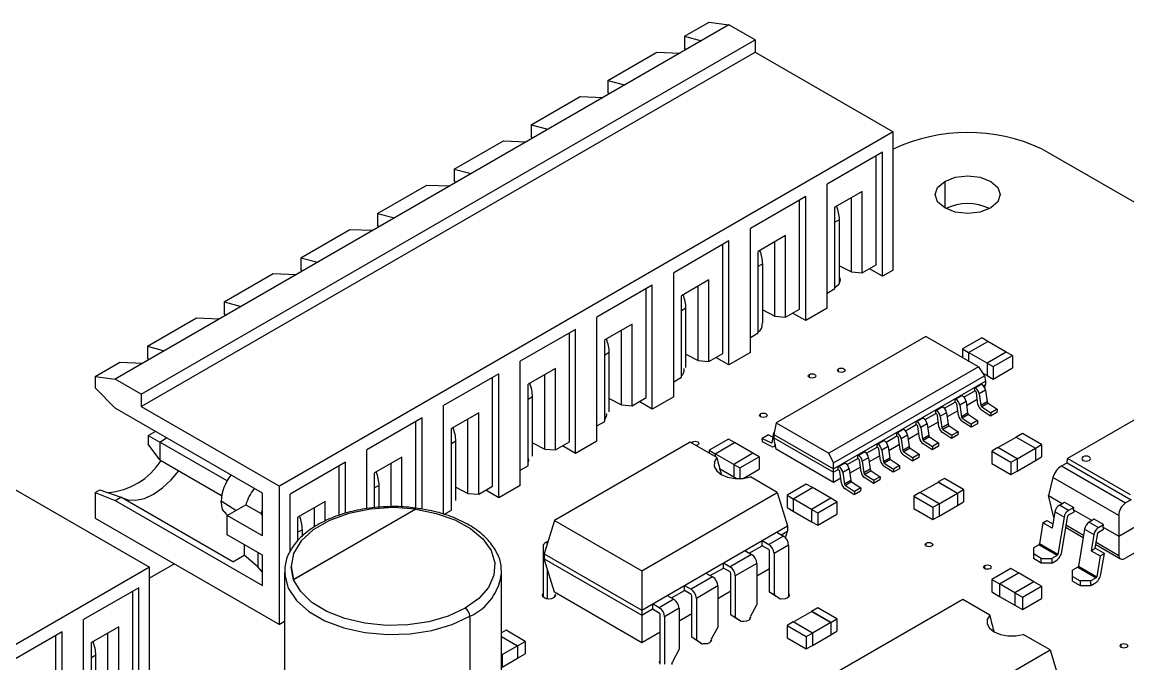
# Model space of a CAD drawing. Header units: millimetres. Extents: x -120 to 67, y -49 to 66.
# Drawn here: x -80.7 to -29.7, y 36.1 to 65.7 of the extents above; entities that cross this region are included whole.
import ezdxf

# ---------------------------------------------------------------- set-up
doc = ezdxf.new("R2010")
doc.units = ezdxf.units.MM

msp = doc.modelspace()

# ---------------------------------------------------------------- linework, layer by layer
at = {"color": 7, "linetype": 'Continuous', "lineweight": 25}
for p, q in [((-48.111, 65.537), (-76.395, 49.209)), ((-50.162, 65.006), (-49.03, 65.66)), ((-49.03, 65.66), (-48.111, 65.537)), ((-46.909, 64.843), (-48.111, 65.537)), ((-75.193, 48.515), (-46.909, 64.843)), ((-50.162, 65.006), (-49.384, 64.802)), ((-50.162, 65.006), (-50.162, 64.476)), ((-46.909, 64.843), (-46.909, 64.272)), ((-75.193, 47.943), (-46.909, 64.272)), ((-53.697, 62.965), (-51.434, 64.272)), ((-51.434, 64.272), (-50.374, 64.231)), ((-50.097, 64.391), (-50.162, 64.476)), ((-46.909, 64.272), (-40.545, 60.598)), ((-53.697, 62.965), (-53.697, 62.435)), ((-53.697, 62.965), (-52.919, 62.761)), ((-57.233, 60.924), (-54.97, 62.231)), ((-54.97, 62.231), (-53.909, 62.19)), ((-53.632, 62.35), (-53.697, 62.435)), ((-57.233, 60.924), (-57.233, 60.394)), ((-57.233, 60.924), (-56.455, 60.72)), ((-40.545, 60.598), (-68.829, 44.27)), ((-60.768, 58.883), (-58.506, 60.19)), ((-58.506, 60.19), (-57.445, 60.149)), ((-57.168, 60.309), (-57.233, 60.394)), ((-40.545, 54.229), (-40.545, 60.598)), ((-41.04, 59.659), (-43.586, 58.189)), ((-41.04, 53.943), (-41.04, 59.659)), ((-33.382, 59.637), (-33.705, 59.817)), ((-3.277, 42.258), (-33.382, 59.637)), ((-41.323, 54.474), (-41.323, 59.496)), ((-60.768, 58.883), (-60.768, 58.353)), ((-60.768, 58.883), (-59.99, 58.679)), ((-64.304, 56.842), (-62.041, 58.149)), ((-62.041, 58.149), (-60.98, 58.108)), ((-60.704, 58.268), (-60.768, 58.353)), ((-43.586, 52.473), (-43.586, 58.189)), ((-38.169, 58.319), (-38.169, 57.094)), ((-44.576, 57.618), (-47.121, 56.148)), ((-44.576, 51.902), (-44.576, 57.618)), ((-41.966, 57.858), (-43.225, 57.132)), ((-41.966, 54.102), (-41.966, 57.858)), ((-44.858, 52.433), (-44.858, 57.454)), ((-43.225, 53.376), (-43.225, 57.132)), ((-43.133, 57.127), (-43.133, 57.185)), ((-42.461, 54.143), (-42.461, 57.573)), ((-64.304, 56.842), (-64.304, 56.312)), ((-64.304, 56.842), (-63.526, 56.638)), ((-67.839, 54.801), (-65.577, 56.108)), ((-65.577, 56.108), (-64.516, 56.067)), ((-64.239, 56.227), (-64.304, 56.312)), ((-47.121, 50.432), (-47.121, 56.148)), ((-43.02, 56.552), (-43.225, 56.433)), ((-43.02, 53.616), (-43.02, 56.552)), ((-48.111, 55.577), (-50.657, 54.107)), ((-48.111, 49.861), (-48.111, 55.577)), ((-45.502, 55.817), (-46.761, 55.091)), ((-45.502, 52.061), (-45.502, 55.817)), ((-48.394, 50.392), (-48.394, 55.413)), ((-46.761, 51.335), (-46.761, 55.091)), ((-46.669, 55.086), (-46.669, 55.144)), ((-45.997, 52.102), (-45.997, 55.532)), ((-67.839, 54.801), (-67.062, 54.597)), ((-67.839, 54.801), (-67.839, 54.271)), ((-71.375, 52.76), (-69.112, 54.067)), ((-69.112, 54.067), (-68.051, 54.026)), ((-67.775, 54.186), (-67.839, 54.271)), ((-50.657, 48.391), (-50.657, 54.107)), ((-46.555, 54.511), (-46.761, 54.392)), ((-46.555, 51.779), (-46.555, 54.511)), ((-43.02, 54.432), (-42.461, 54.143)), ((-42.461, 54.143), (-41.966, 54.102)), ((-41.966, 54.102), (-41.323, 54.474)), ((-41.04, 53.943), (-41.641, 54.29)), ((-40.545, 54.229), (-41.04, 53.943)), ((-51.647, 53.536), (-54.192, 52.066)), ((-51.647, 47.82), (-51.647, 53.536)), ((-49.037, 53.776), (-50.296, 53.05)), ((-49.037, 50.02), (-49.037, 53.776)), ((-51.929, 48.351), (-51.929, 53.372)), ((-50.296, 49.294), (-50.296, 53.05)), ((-50.204, 53.045), (-50.204, 53.103)), ((-49.532, 50.061), (-49.532, 53.491)), ((-43.586, 53.167), (-43.225, 53.376)), ((-71.375, 52.76), (-70.597, 52.556)), ((-71.375, 52.76), (-71.375, 52.23)), ((-74.91, 50.719), (-72.648, 52.026)), ((-72.648, 52.026), (-71.587, 51.985)), ((-71.31, 52.145), (-71.375, 52.23)), ((-54.192, 46.35), (-54.192, 52.066)), ((-50.091, 52.47), (-50.296, 52.351)), ((-50.091, 49.738), (-50.091, 52.47)), ((-46.555, 52.391), (-45.997, 52.102)), ((-45.997, 52.102), (-45.502, 52.061)), ((-45.502, 52.061), (-44.858, 52.433)), ((-44.576, 51.902), (-45.177, 52.249)), ((-43.586, 52.473), (-44.576, 51.902)), ((-55.182, 51.495), (-57.728, 50.025)), ((-55.182, 45.779), (-55.182, 51.495)), ((-52.573, 51.735), (-53.832, 51.009)), ((-52.573, 47.979), (-52.573, 51.735)), ((-55.465, 46.31), (-55.465, 51.331)), ((-53.832, 47.253), (-53.832, 51.009)), ((-53.74, 51.004), (-53.74, 51.062)), ((-53.068, 48.02), (-53.068, 51.45)), ((-47.121, 51.126), (-46.761, 51.335)), ((-39.043, 51.17), (-45.93, 47.194)), ((-36.616, 49.769), (-39.043, 51.17)), ((-36.465, 51.106), (-37.349, 50.596)), ((-36.182, 50.943), (-36.465, 51.106)), ((-74.91, 50.719), (-74.133, 50.515)), ((-74.91, 50.719), (-74.91, 50.189)), ((-37.349, 50.596), (-37.066, 50.433)), ((-37.349, 50.596), (-37.349, 50.191)), ((-37.066, 50.433), (-36.182, 50.943)), ((-37.065, 50.432), (-36.183, 50.942)), ((-35.334, 50.453), (-36.218, 49.943)), ((-35.335, 50.452), (-36.183, 50.942)), ((-36.182, 50.943), (-36.182, 50.941)), ((-35.051, 50.29), (-35.334, 50.453)), ((-77.315, 49.331), (-76.183, 49.984)), ((-76.183, 49.984), (-75.123, 49.944)), ((-74.846, 50.104), (-74.91, 50.189)), ((-57.728, 44.309), (-57.728, 50.025)), ((-53.627, 50.429), (-53.832, 50.31)), ((-53.627, 47.697), (-53.627, 50.429)), ((-50.091, 50.35), (-49.532, 50.061)), ((-49.532, 50.061), (-49.037, 50.02)), ((-49.037, 50.02), (-48.394, 50.392)), ((-48.111, 49.861), (-48.712, 50.208)), ((-47.121, 50.432), (-48.111, 49.861)), ((-37.066, 50.433), (-37.066, 50.028)), ((-36.218, 49.943), (-37.065, 50.432)), ((-37.065, 50.432), (-37.065, 50.028)), ((-36.218, 49.943), (-35.935, 49.779)), ((-36.218, 49.943), (-36.218, 49.371)), ((-35.935, 49.779), (-35.051, 50.29)), ((-35.051, 50.29), (-35.051, 49.718)), ((-58.718, 49.454), (-61.263, 47.984)), ((-58.718, 43.738), (-58.718, 49.454)), ((-56.108, 49.694), (-57.367, 48.968)), ((-56.108, 45.938), (-56.108, 49.694)), ((-36.616, 49.769), (-43.503, 45.793)), ((-43.059, 49.54), (-43.059, 49.683)), ((-36.616, 49.769), (-36.339, 49.357)), ((-36.432, 49.496), (-36.218, 49.372)), ((-35.935, 49.779), (-35.935, 49.208)), ((-35.935, 49.208), (-35.051, 49.718)), ((-77.315, 49.331), (-77.315, 48.801)), ((-77.315, 49.331), (-76.395, 49.209)), ((-75.193, 48.515), (-76.395, 49.209)), ((-59.001, 44.269), (-59.001, 49.29)), ((-57.367, 45.212), (-57.367, 48.968)), ((-57.275, 48.963), (-57.275, 49.021)), ((-56.603, 45.979), (-56.603, 49.409)), ((-50.657, 49.085), (-50.296, 49.294)), ((-44.406, 49.281), (-44.406, 49.424)), ((-43.286, 45.347), (-36.339, 49.357)), ((-43.286, 45.067), (-36.286, 49.108)), ((-36.465, 48.967), (-36.755, 48.8)), ((-36.498, 48.986), (-36.465, 48.967)), ((-36.383, 48.897), (-36.286, 48.953)), ((-36.339, 49.357), (-36.286, 49.108)), ((-36.319, 48.796), (-36.286, 48.953)), ((-36.286, 49.108), (-36.286, 48.953)), ((-36.218, 49.371), (-35.935, 49.208)), ((-76.395, 47.862), (-77.315, 48.801)), ((-75.193, 48.515), (-75.193, 47.943)), ((-37.363, 48.449), (-37.653, 48.281)), ((-37.396, 48.468), (-37.363, 48.449)), ((-37.281, 48.379), (-36.788, 48.663)), ((-36.788, 48.819), (-36.755, 48.8)), ((-36.788, 48.663), (-36.788, 48.819)), ((-36.755, 48.645), (-36.788, 48.663)), ((-36.636, 48.041), (-36.711, 48.576)), ((-36.289, 48.694), (-36.578, 48.527)), ((-36.578, 48.527), (-36.503, 47.991)), ((-36.289, 48.694), (-36.213, 48.159)), ((-75.193, 47.943), (-68.829, 44.27)), ((-61.263, 42.975), (-61.263, 47.984)), ((-57.162, 48.388), (-57.367, 48.269)), ((-57.162, 45.656), (-57.162, 48.388)), ((-53.627, 48.309), (-53.068, 48.02)), ((-53.068, 48.02), (-52.573, 47.979)), ((-52.573, 47.979), (-51.929, 48.351)), ((-51.647, 47.82), (-52.248, 48.167)), ((-50.657, 48.391), (-51.647, 47.82)), ((-38.261, 47.93), (-38.551, 47.763)), ((-38.294, 47.949), (-38.261, 47.93)), ((-38.179, 47.86), (-37.686, 48.145)), ((-37.686, 48.3), (-37.653, 48.281)), ((-37.686, 48.145), (-37.686, 48.3)), ((-37.653, 48.126), (-37.686, 48.145)), ((-37.534, 47.522), (-37.609, 48.058)), ((-37.187, 48.176), (-37.476, 48.008)), ((-37.476, 48.008), (-37.401, 47.473)), ((-37.187, 48.176), (-37.111, 47.64)), ((-36.667, 48.264), (-37.159, 47.98)), ((-36.213, 48.159), (-36.503, 47.991)), ((-36.172, 48.092), (-36.462, 47.925)), ((-36.462, 47.925), (-36.045, 47.651)), ((-36.172, 48.092), (-35.755, 47.818)), ((-69.607, 43.943), (-76.395, 47.862)), ((-62.253, 47.413), (-64.799, 45.943)), ((-62.253, 43.207), (-62.253, 47.413)), ((-59.644, 47.653), (-60.903, 46.927)), ((-59.644, 43.897), (-59.644, 47.653)), ((-46.651, 47.467), (-46.651, 47.61)), ((-39.159, 47.412), (-39.449, 47.244)), ((-39.192, 47.431), (-39.159, 47.412)), ((-39.077, 47.342), (-38.584, 47.627)), ((-38.584, 47.782), (-38.551, 47.763)), ((-38.584, 47.627), (-38.584, 47.782)), ((-38.551, 47.608), (-38.584, 47.627)), ((-38.432, 47.004), (-38.507, 47.539)), ((-38.085, 47.657), (-38.374, 47.49)), ((-38.374, 47.49), (-38.299, 46.955)), ((-38.085, 47.657), (-38.009, 47.122)), ((-37.565, 47.746), (-38.057, 47.461)), ((-37.111, 47.64), (-37.401, 47.473)), ((-37.07, 47.574), (-37.36, 47.407)), ((-37.36, 47.407), (-36.943, 47.132)), ((-37.07, 47.574), (-36.653, 47.3)), ((-36.055, 47.501), (-36.472, 47.776)), ((-35.765, 47.669), (-36.055, 47.501)), ((-36.045, 47.651), (-36.055, 47.501)), ((-35.755, 47.818), (-36.045, 47.651)), ((-35.755, 47.818), (-35.765, 47.669)), ((-29.093, 47.509), (-32.506, 45.539)), ((-62.536, 43.255), (-62.536, 47.249)), ((-60.903, 43.171), (-60.903, 46.927)), ((-60.811, 46.922), (-60.811, 46.98)), ((-60.139, 43.938), (-60.139, 47.368)), ((-54.192, 47.044), (-53.832, 47.253)), ((-45.93, 47.194), (-46.044, 46.659)), ((-45.93, 47.194), (-43.503, 45.793)), ((-40.057, 46.893), (-40.347, 46.726)), ((-40.09, 46.912), (-40.057, 46.893)), ((-39.975, 46.823), (-39.482, 47.108)), ((-39.482, 47.263), (-39.449, 47.244)), ((-39.482, 47.108), (-39.482, 47.263)), ((-39.449, 47.089), (-39.482, 47.108)), ((-39.33, 46.486), (-39.405, 47.021)), ((-38.983, 47.139), (-39.272, 46.972)), ((-39.272, 46.972), (-39.197, 46.436)), ((-38.983, 47.139), (-38.907, 46.604)), ((-38.463, 47.227), (-38.955, 46.943)), ((-38.009, 47.122), (-38.299, 46.955)), ((-37.968, 47.056), (-38.258, 46.888)), ((-38.258, 46.888), (-37.841, 46.614)), ((-37.968, 47.056), (-37.551, 46.781)), ((-36.953, 46.983), (-37.37, 47.257)), ((-36.663, 47.15), (-36.953, 46.983)), ((-36.943, 47.132), (-36.953, 46.983)), ((-36.653, 47.3), (-36.943, 47.132)), ((-36.653, 47.3), (-36.663, 47.15)), ((-74.875, 46.612), (-74.553, 46.798)), ((-74.875, 46.612), (-74.875, 46.204)), ((-74.875, 46.612), (-74.345, 46.306)), ((-74.345, 46.306), (-74.023, 46.492)), ((-48.139, 46.44), (-49.023, 45.93)), ((-47.857, 46.277), (-48.139, 46.44)), ((-46.284, 46.638), (-46.574, 46.471)), ((-46.565, 46.311), (-46.574, 46.471)), ((-46.574, 46.471), (-46.157, 46.264)), ((-46.284, 46.638), (-46.074, 46.534)), ((-46.116, 46.283), (-46.041, 46.731)), ((-46.044, 46.659), (-43.286, 45.067)), ((-46.044, 46.659), (-46.044, 46.504)), ((-46.044, 46.504), (-43.286, 44.912)), ((-45.93, 45.969), (-46.044, 46.504)), ((-40.955, 46.375), (-41.245, 46.208)), ((-40.988, 46.394), (-40.955, 46.375)), ((-40.873, 46.305), (-40.38, 46.59)), ((-40.38, 46.745), (-40.347, 46.726)), ((-40.38, 46.59), (-40.38, 46.745)), ((-40.347, 46.571), (-40.38, 46.59)), ((-40.228, 45.967), (-40.303, 46.503)), ((-39.881, 46.621), (-40.171, 46.453)), ((-40.171, 46.453), (-40.095, 45.918)), ((-39.881, 46.621), (-39.805, 46.085)), ((-39.361, 46.709), (-39.853, 46.425)), ((-38.907, 46.604), (-39.197, 46.436)), ((-38.866, 46.537), (-39.156, 46.37)), ((-38.866, 46.537), (-38.449, 46.263)), ((-37.851, 46.464), (-38.268, 46.739)), ((-37.561, 46.632), (-37.851, 46.464)), ((-37.841, 46.614), (-37.851, 46.464)), ((-37.551, 46.781), (-37.841, 46.614)), ((-37.551, 46.781), (-37.561, 46.632)), ((-35.718, 46.046), (-34.87, 46.535)), ((-34.588, 46.699), (-34.871, 46.536)), ((-34.871, 46.536), (-34.871, 46.535)), ((-34.871, 46.536), (-33.987, 46.026)), ((-34.87, 46.535), (-33.987, 46.026)), ((-33.704, 46.189), (-34.588, 46.699)), ((-74.345, 45.489), (-74.875, 46.204)), ((-74.345, 46.306), (-74.345, 45.489)), ((-71.239, 44.513), (-74.345, 46.306)), ((-64.799, 43.238), (-64.799, 45.943)), ((-60.698, 46.347), (-60.903, 46.228)), ((-60.698, 43.615), (-60.698, 46.347)), ((-57.162, 46.268), (-56.603, 45.979)), ((-56.603, 45.979), (-56.108, 45.938)), ((-49.904, 46.3), (-56.151, 42.693)), ((-56.108, 45.938), (-55.465, 46.31)), ((-55.182, 45.779), (-55.783, 46.126)), ((-54.192, 46.35), (-55.182, 45.779)), ((-48.665, 45.585), (-49.904, 46.3)), ((-49.794, 46.236), (-49.794, 46.314)), ((-49.023, 45.93), (-48.74, 45.767)), ((-49.023, 45.93), (-49.023, 45.791)), ((-48.74, 45.767), (-47.857, 46.277)), ((-48.74, 45.766), (-47.857, 46.276)), ((-47.857, 46.277), (-47.857, 46.275)), ((-47.009, 45.786), (-47.857, 46.276)), ((-46.147, 46.104), (-46.565, 46.311)), ((-46.115, 46.288), (-46.157, 46.264)), ((-46.033, 46.098), (-45.966, 46.137)), ((-45.98, 46.203), (-45.984, 46.179)), ((-45.976, 46.184), (-45.984, 46.179)), ((-43.286, 44.443), (-45.93, 45.969)), ((-41.886, 45.875), (-41.853, 45.857)), ((-41.771, 45.786), (-41.278, 46.071)), ((-41.278, 46.227), (-41.245, 46.208)), ((-41.278, 46.071), (-41.278, 46.227)), ((-41.245, 46.052), (-41.278, 46.071)), ((-41.126, 45.449), (-41.201, 45.984)), ((-40.779, 46.102), (-41.069, 45.935)), ((-41.069, 45.935), (-40.993, 45.399)), ((-40.779, 46.102), (-40.703, 45.567)), ((-40.259, 46.19), (-40.751, 45.906)), ((-39.805, 46.085), (-40.095, 45.918)), ((-39.764, 46.019), (-40.054, 45.851)), ((-39.764, 46.019), (-39.347, 45.744)), ((-38.749, 45.946), (-39.166, 46.221)), ((-39.156, 46.37), (-38.739, 46.095)), ((-38.459, 46.113), (-38.749, 45.946)), ((-38.739, 46.095), (-38.749, 45.946)), ((-38.449, 46.263), (-38.739, 46.095)), ((-38.449, 46.263), (-38.459, 46.113)), ((-35.719, 46.046), (-36.002, 45.883)), ((-36.002, 45.883), (-35.118, 45.373)), ((-36.002, 45.883), (-36.002, 45.312)), ((-34.835, 45.536), (-35.719, 46.046)), ((-34.835, 45.536), (-33.987, 46.026)), ((-33.987, 46.026), (-33.704, 46.189)), ((-33.987, 46.026), (-33.987, 45.455)), ((-33.987, 46.026), (-33.987, 45.454)), ((-33.704, 46.189), (-33.704, 45.618)), ((-74.345, 45.489), (-71.491, 43.842)), ((-65.789, 45.372), (-68.334, 43.902)), ((-65.789, 43.019), (-65.789, 45.372)), ((-63.18, 45.612), (-64.438, 44.886)), ((-63.18, 43.305), (-63.18, 45.612)), ((-48.74, 45.767), (-48.74, 45.628)), ((-48.74, 45.766), (-48.74, 45.628)), ((-47.892, 45.277), (-48.74, 45.766)), ((-47.008, 45.787), (-47.892, 45.277)), ((-47.609, 45.114), (-46.725, 45.624)), ((-46.725, 45.624), (-47.008, 45.787)), ((-46.725, 45.624), (-46.725, 45.052)), ((-43.286, 45.347), (-43.503, 45.793)), ((-42.784, 45.357), (-42.751, 45.338)), ((-42.669, 45.268), (-42.176, 45.553)), ((-42.176, 45.708), (-42.143, 45.689)), ((-42.176, 45.553), (-42.176, 45.708)), ((-42.143, 45.534), (-42.176, 45.553)), ((-41.853, 45.857), (-42.143, 45.689)), ((-42.024, 44.93), (-42.099, 45.466)), ((-41.677, 45.584), (-41.967, 45.416)), ((-41.967, 45.416), (-41.891, 44.881)), ((-41.677, 45.584), (-41.602, 45.048)), ((-41.157, 45.672), (-41.649, 45.388)), ((-40.703, 45.567), (-40.993, 45.399)), ((-40.662, 45.5), (-40.952, 45.333)), ((-40.662, 45.5), (-40.245, 45.226)), ((-39.647, 45.428), (-40.064, 45.702)), ((-40.054, 45.851), (-39.637, 45.577)), ((-39.357, 45.595), (-39.647, 45.428)), ((-39.637, 45.577), (-39.647, 45.428)), ((-39.347, 45.744), (-39.637, 45.577)), ((-39.347, 45.744), (-39.357, 45.595)), ((-35.118, 45.373), (-34.835, 45.536)), ((-35.118, 45.373), (-35.118, 44.801)), ((-34.835, 45.536), (-34.835, 44.965)), ((-34.835, 44.965), (-33.987, 45.455)), ((-33.987, 45.454), (-33.704, 45.618)), ((-33.987, 45.455), (-33.987, 45.454)), ((-32.531, 45.349), (-32.506, 45.539)), ((-29.605, 43.865), (-32.506, 45.539)), ((-66.072, 42.92), (-66.072, 45.208)), ((-64.438, 43.272), (-64.438, 44.886)), ((-64.346, 44.881), (-64.346, 44.939)), ((-63.675, 43.32), (-63.675, 45.326)), ((-57.728, 45.003), (-57.367, 45.212)), ((-48.54, 45.08), (-47.892, 44.706)), ((-47.892, 45.277), (-47.892, 44.705)), ((-47.892, 45.277), (-47.609, 45.114)), ((-47.609, 45.114), (-47.609, 44.617)), ((-47.463, 44.626), (-46.725, 45.052)), ((-43.286, 44.443), (-43.286, 45.347)), ((-43.286, 44.912), (-43.074, 45.035)), ((-43.074, 45.19), (-43.041, 45.171)), ((-43.074, 45.035), (-43.074, 45.19)), ((-43.041, 45.016), (-43.074, 45.035)), ((-42.751, 45.338), (-43.041, 45.171)), ((-42.922, 44.412), (-42.997, 44.947)), ((-42.575, 45.065), (-42.865, 44.898)), ((-42.865, 44.898), (-42.789, 44.362)), ((-42.575, 45.065), (-42.5, 44.53)), ((-42.055, 45.153), (-42.547, 44.869)), ((-41.602, 45.048), (-41.891, 44.881)), ((-41.561, 44.982), (-41.85, 44.815)), ((-41.561, 44.982), (-41.143, 44.707)), ((-40.545, 44.909), (-40.962, 45.184)), ((-40.952, 45.333), (-40.535, 45.059)), ((-40.255, 45.077), (-40.545, 44.909)), ((-40.535, 45.059), (-40.545, 44.909)), ((-40.245, 45.226), (-40.535, 45.059)), ((-40.245, 45.226), (-40.255, 45.077)), ((-36.002, 45.312), (-35.118, 44.801)), ((-35.118, 44.801), (-34.835, 44.965)), ((-32.787, 45.202), (-32.531, 45.349)), ((-32.787, 45.202), (-29.836, 43.498)), ((-32.531, 45.349), (-29.58, 43.646)), ((-47.892, 44.705), (-47.741, 44.618)), ((-45.884, 43.979), (-47.122, 44.694)), ((-44.547, 44.367), (-45.431, 43.856)), ((-44.264, 44.203), (-44.547, 44.367)), ((-42.953, 44.635), (-43.286, 44.443)), ((-42.5, 44.53), (-42.789, 44.362)), ((-42.459, 44.464), (-42.748, 44.296)), ((-42.459, 44.464), (-42.041, 44.189)), ((-41.443, 44.391), (-41.86, 44.665)), ((-41.85, 44.815), (-41.433, 44.54)), ((-41.153, 44.558), (-41.443, 44.391)), ((-41.433, 44.54), (-41.443, 44.391)), ((-41.143, 44.707), (-41.433, 44.54)), ((-41.143, 44.707), (-41.153, 44.558)), ((-39.31, 43.972), (-38.462, 44.461)), ((-38.18, 44.626), (-38.463, 44.463)), ((-38.463, 44.463), (-38.463, 44.461)), ((-38.463, 44.463), (-37.579, 43.952)), ((-38.462, 44.461), (-37.579, 43.952)), ((-37.296, 44.116), (-38.18, 44.626)), ((-33.179, 44.673), (-33.382, 43.84)), ((-30.143, 42.92), (-33.179, 44.673)), ((-30.143, 41.971), (-25.547, 44.624)), ((-81.175, 44.204), (-74.811, 40.53)), ((-77.315, 43.983), (-77.106, 44.104)), ((-77.315, 43.983), (-77.315, 42.799)), ((-77.315, 43.983), (-76.395, 43.616)), ((-77.106, 44.104), (-76.128, 43.77)), ((-69.607, 41.983), (-69.607, 43.943)), ((-68.829, 37.901), (-68.829, 44.27)), ((-68.334, 41.262), (-68.334, 43.902)), ((-64.233, 44.305), (-64.438, 44.187)), ((-64.233, 43.289), (-64.233, 44.305)), ((-60.698, 44.227), (-60.139, 43.938)), ((-60.139, 43.938), (-59.644, 43.897)), ((-59.644, 43.897), (-59.001, 44.269)), ((-58.718, 43.738), (-59.319, 44.085)), ((-57.728, 44.309), (-58.718, 43.738)), ((-52.131, 40.372), (-45.884, 43.979)), ((-45.884, 43.979), (-45.413, 42.44)), ((-45.431, 43.856), (-45.431, 43.285)), ((-45.431, 43.856), (-45.148, 43.693)), ((-45.148, 43.693), (-44.264, 44.203)), ((-45.148, 43.693), (-44.265, 44.202)), ((-43.417, 43.713), (-44.265, 44.202)), ((-44.264, 44.203), (-44.264, 44.202)), ((-42.341, 43.872), (-42.758, 44.147)), ((-42.748, 44.296), (-42.331, 44.022)), ((-42.051, 44.04), (-42.341, 43.872)), ((-42.331, 44.022), (-42.341, 43.872)), ((-42.041, 44.189), (-42.331, 44.022)), ((-42.041, 44.189), (-42.051, 44.04)), ((-39.311, 43.973), (-39.594, 43.809)), ((-38.427, 43.462), (-39.311, 43.973)), ((-38.427, 43.462), (-37.579, 43.952)), ((-37.579, 43.952), (-37.296, 44.116)), ((-37.579, 43.952), (-37.579, 43.381)), ((-37.579, 43.952), (-37.579, 43.381)), ((-37.296, 44.116), (-37.296, 43.544)), ((-33.382, 43.84), (-32.753, 43.477)), ((-33.136, 42.83), (-33.382, 43.84)), ((-76.395, 43.616), (-76.128, 43.77)), ((-76.395, 43.616), (-69.607, 39.697)), ((-70.966, 40.79), (-76.128, 43.77)), ((-70.832, 43.154), (-71.516, 43.575)), ((-71.233, 42.922), (-70.376, 43.417)), ((-70.376, 43.417), (-69.669, 43.009)), ((-66.715, 43.571), (-67.974, 42.845)), ((-66.715, 42.667), (-66.715, 43.571)), ((-44.3, 43.203), (-45.148, 43.693)), ((-45.148, 43.693), (-45.148, 43.122)), ((-45.148, 43.693), (-45.148, 43.121)), ((-43.416, 43.713), (-44.3, 43.203)), ((-44.017, 43.04), (-43.133, 43.55)), ((-43.133, 43.55), (-43.416, 43.713)), ((-43.133, 43.55), (-43.133, 42.979)), ((-39.594, 43.809), (-39.594, 43.238)), ((-39.594, 43.809), (-38.71, 43.299)), ((-38.71, 43.299), (-38.427, 43.462)), ((-38.427, 43.462), (-38.427, 42.891)), ((-38.427, 42.892), (-37.579, 43.381)), ((-37.579, 43.381), (-37.296, 43.544)), ((-37.579, 43.381), (-37.579, 43.381)), ((-32.885, 43.4), (-32.648, 43.537)), ((-32.461, 43.155), (-32.885, 43.4)), ((-32.648, 43.537), (-32.224, 43.293)), ((-29.58, 43.646), (-29.836, 43.498)), ((-71.252, 42.966), (-71.207, 42.938)), ((-71.233, 42.024), (-71.233, 42.922)), ((-69.607, 41.983), (-71.233, 42.922)), ((-69.607, 42.891), (-69.669, 43.009)), ((-62.543, 43.213), (-68.172, 39.963)), ((-62.543, 43.205), (-68.172, 39.955)), ((-67.974, 41.776), (-67.974, 42.845)), ((-67.882, 42.84), (-67.882, 42.898)), ((-67.21, 42.399), (-67.21, 43.285)), ((-62.543, 43.205), (-62.543, 43.213)), ((-61.249, 42.971), (-60.903, 43.171)), ((-45.431, 43.285), (-45.148, 43.121)), ((-45.148, 43.122), (-44.3, 42.632)), ((-45.148, 43.121), (-45.148, 43.122)), ((-44.3, 43.203), (-44.3, 42.632)), ((-44.3, 43.203), (-44.017, 43.04)), ((-44.017, 43.04), (-44.017, 42.468)), ((-44.017, 42.468), (-43.133, 42.979)), ((-39.594, 43.238), (-38.71, 42.728)), ((-38.71, 43.299), (-38.71, 42.728)), ((-38.71, 42.728), (-38.427, 42.891)), ((-33.093, 43.087), (-33.219, 42.334)), ((-32.669, 42.842), (-33.093, 43.087)), ((-32.669, 42.842), (-32.958, 41.123)), ((-32.766, 41.253), (-32.489, 42.901)), ((-32.224, 43.293), (-32.461, 43.155)), ((-32.461, 42.943), (-32.224, 43.08)), ((-32.237, 43.179), (-32.224, 43.293)), ((-32.237, 43.179), (-31.381, 42.685)), ((-32.237, 43.179), (-32.224, 43.08)), ((-30.143, 42.92), (-30.143, 41.08)), ((-26.193, 43.058), (-29.836, 40.955)), ((-77.315, 42.799), (-68.829, 37.901)), ((-56.151, 42.693), (-56.621, 41.154)), ((-56.151, 42.693), (-52.131, 40.372)), ((-52.131, 38.562), (-45.413, 42.44)), ((-45.413, 42.44), (-45.413, 42.203)), ((-44.3, 42.632), (-44.017, 42.468)), ((-33.644, 42.579), (-33.806, 41.612)), ((-33.644, 42.579), (-33.456, 42.688)), ((-33.219, 42.334), (-33.644, 42.579)), ((-33.456, 42.688), (-33.186, 42.532)), ((-32.578, 42.369), (-31.786, 41.911)), ((-32.561, 42.475), (-31.768, 42.017)), ((-31.721, 42.295), (-32.01, 40.576)), ((-31.721, 42.295), (-31.297, 42.05)), ((-31.276, 42.746), (-31.514, 42.608)), ((-31.514, 42.608), (-31.089, 42.363)), ((-30.852, 42.501), (-31.276, 42.746)), ((-31.089, 42.363), (-30.852, 42.501)), ((-30.865, 42.387), (-30.852, 42.501)), ((-30.865, 42.387), (-30.143, 41.971)), ((-30.852, 42.288), (-30.865, 42.387)), ((-69.607, 41.085), (-71.233, 42.024)), ((-67.769, 42.264), (-67.974, 42.146)), ((-67.769, 41.957), (-67.769, 42.264)), ((-45.601, 41.972), (-46.273, 41.584)), ((-45.912, 42.152), (-45.601, 41.972)), ((-45.707, 42.033), (-45.413, 42.203)), ((-45.507, 41.896), (-45.413, 42.203)), ((-31.297, 42.05), (-31.423, 41.298)), ((-31.235, 41.406), (-31.117, 42.109)), ((-31.089, 42.151), (-30.852, 42.288)), ((-70.456, 41.575), (-70.456, 41.085)), ((-56.674, 41.482), (-56.674, 39.167)), ((-56.445, 41.729), (-56.604, 41.638)), ((-47.379, 41.305), (-47.068, 41.125)), ((-47.174, 41.186), (-46.584, 41.527)), ((-46.584, 41.527), (-46.584, 41.764)), ((-46.584, 41.764), (-46.273, 41.584)), ((-46.273, 41.348), (-46.584, 41.527)), ((-46.237, 39.39), (-46.237, 41.286)), ((-45.36, 41.556), (-46.032, 41.168)), ((-45.36, 41.556), (-45.36, 39.167)), ((-39.018, 41.505), (-39.018, 41.648)), ((-33.834, 41.571), (-34.075, 41.432)), ((-34.075, 41.432), (-34.075, 40.934)), ((-32.986, 41.081), (-33.834, 41.571)), ((-32.958, 41.123), (-33.806, 41.612)), ((-31.423, 41.298), (-31.235, 41.406)), ((-31.423, 41.298), (-30.999, 41.053)), ((-30.811, 41.161), (-31.235, 41.406)), ((-31.207, 41.577), (-30.072, 40.922)), ((-31.189, 41.683), (-30.143, 41.08)), ((-70.966, 40.79), (-70.456, 41.085)), ((-69.819, 40.554), (-70.456, 41.085)), ((-69.819, 41.207), (-69.819, 40.554)), ((-69.607, 39.697), (-69.607, 41.085)), ((-56.621, 41.154), (-52.131, 38.562)), ((-56.621, 41.154), (-56.621, 40.917)), ((-56.621, 40.917), (-52.131, 38.325)), ((-56.151, 39.378), (-56.621, 40.917)), ((-47.068, 41.125), (-48.058, 40.554)), ((-46.032, 41.168), (-46.032, 39.272)), ((-33.721, 40.942), (-34.075, 41.146)), ((-33.721, 40.729), (-34.075, 40.934)), ((-33.721, 40.942), (-33.226, 40.942)), ((-33.721, 40.729), (-33.721, 40.942)), ((-32.986, 41.081), (-33.226, 40.942)), ((-33.226, 40.942), (-33.226, 40.729)), ((-33.226, 40.729), (-33.043, 40.836)), ((-30.999, 41.053), (-31.162, 40.086)), ((-30.999, 41.053), (-30.811, 41.161)), ((-30.97, 40.216), (-30.811, 41.161)), ((-74.811, 40.53), (-88.954, 32.366)), ((-73.659, 40.689), (-74.811, 40.023)), ((-74.811, 35.467), (-74.811, 40.53)), ((-69.607, 40.309), (-69.819, 40.554)), ((-68.59, 40.314), (-68.59, 34.66)), ((-68.59, 40.314), (-68.585, 40.186)), ((-68.29, 40.568), (-68.29, 40.559)), ((-58.59, 40.314), (-58.592, 40.399)), ((-58.59, 34.66), (-58.59, 40.314)), ((-56.469, 39.074), (-56.469, 40.419)), ((-52.131, 40.372), (-52.131, 37.057)), ((-49.175, 40.268), (-48.864, 40.088)), ((-48.97, 40.15), (-48.369, 40.497)), ((-48.369, 40.497), (-48.369, 40.733)), ((-48.369, 40.733), (-48.058, 40.554)), ((-48.058, 40.317), (-48.369, 40.497)), ((-48.023, 38.346), (-48.023, 40.256)), ((-46.828, 40.709), (-47.818, 40.137)), ((-46.828, 40.709), (-46.828, 38.799)), ((-46.237, 40.459), (-46.828, 40.119)), ((-36.324, 40.468), (-36.324, 40.611)), ((-35.118, 40.478), (-36.002, 39.968)), ((-35.648, 39.764), (-34.764, 40.274)), ((-35.648, 39.764), (-34.765, 40.273)), ((-34.764, 40.274), (-35.118, 40.478)), ((-34.059, 39.865), (-34.765, 40.273)), ((-34.764, 40.274), (-34.764, 40.273)), ((-33.226, 40.729), (-33.721, 40.729)), ((-32.038, 40.534), (-32.279, 40.395)), ((-32.279, 39.897), (-32.279, 40.395)), ((-32.038, 40.534), (-31.19, 40.044)), ((-32.01, 40.576), (-31.162, 40.086)), ((-68.172, 39.963), (-68.172, 39.955)), ((-48.864, 40.088), (-49.854, 39.517)), ((-47.818, 40.137), (-47.818, 38.228)), ((-36.002, 39.968), (-35.648, 39.764)), ((-36.002, 39.968), (-36.002, 39.397)), ((-35.648, 39.764), (-35.648, 39.193)), ((-34.941, 39.356), (-35.648, 39.764)), ((-35.648, 39.764), (-35.648, 39.193)), ((-34.057, 39.866), (-34.941, 39.356)), ((-33.704, 39.662), (-34.057, 39.866)), ((-32.279, 40.109), (-31.925, 39.905)), ((-32.279, 39.897), (-31.925, 39.693)), ((-31.43, 39.905), (-31.925, 39.905)), ((-31.925, 39.905), (-31.925, 39.693)), ((-31.19, 40.044), (-31.43, 39.905)), ((-31.43, 39.693), (-31.43, 39.905)), ((-31.43, 39.693), (-31.247, 39.799)), ((-75.306, 39.591), (-77.852, 38.122)), ((-75.589, 35.06), (-75.589, 39.428)), ((-75.306, 35.224), (-75.306, 39.591)), ((-52.131, 37.057), (-56.151, 39.378)), ((-56.117, 39.261), (-56.137, 39.225)), ((-56.077, 39.335), (-56.093, 39.305)), ((-50.961, 39.237), (-50.65, 39.058)), ((-50.756, 39.119), (-50.165, 39.46)), ((-50.165, 39.46), (-50.165, 39.697)), ((-50.165, 39.697), (-49.854, 39.517)), ((-49.854, 39.28), (-50.165, 39.46)), ((-48.624, 39.672), (-49.614, 39.1)), ((-48.624, 39.672), (-48.624, 37.762)), ((-48.023, 39.429), (-48.624, 39.082)), ((-46.237, 39.39), (-46.032, 39.272)), ((-45.941, 39.182), (-46.237, 39.39)), ((-46.032, 39.272), (-45.736, 39.063)), ((-36.002, 39.397), (-35.648, 39.193)), ((-34.941, 39.356), (-34.941, 38.784)), ((-34.941, 39.356), (-34.588, 39.152)), ((-34.588, 39.152), (-33.704, 39.662)), ((-33.704, 39.662), (-33.704, 39.09)), ((-31.925, 39.693), (-31.43, 39.693)), ((-56.137, 39.167), (-56.137, 39.225)), ((-51.632, 38.849), (-51.632, 38.613)), ((-51.321, 38.67), (-51.632, 38.849)), ((-50.65, 39.058), (-51.321, 38.67)), ((-49.819, 37.309), (-49.819, 39.219)), ((-49.614, 39.1), (-49.614, 37.191)), ((-47.113, 38.269), (-46.828, 38.799)), ((-37.331, 39.042), (-43.579, 35.435)), ((-36.093, 38.327), (-37.331, 39.042)), ((-35.648, 39.193), (-34.941, 38.785)), ((-35.648, 39.193), (-35.648, 39.193)), ((-34.941, 38.784), (-34.588, 38.58)), ((-34.588, 39.152), (-34.588, 38.58)), ((-34.588, 38.58), (-33.704, 39.09)), ((-60.054, 38.273), (-60.054, 32.619)), ((-52.131, 38.325), (-51.632, 38.613)), ((-51.632, 38.613), (-51.321, 38.433)), ((-51.286, 36.063), (-51.286, 38.372)), ((-50.409, 38.641), (-51.081, 38.253)), ((-51.081, 38.253), (-51.081, 36.062)), ((-50.409, 38.641), (-50.409, 36.745)), ((-49.819, 38.392), (-50.409, 38.051)), ((-48.023, 38.346), (-47.818, 38.228)), ((-47.737, 38.145), (-48.023, 38.346)), ((-47.818, 38.228), (-47.532, 38.027)), ((-47.156, 38.188), (-47.137, 38.224)), ((-44.299, 38.499), (-45.147, 38.01)), ((-44.017, 38.664), (-44.3, 38.501)), ((-44.3, 38.501), (-44.3, 38.499)), ((-44.3, 38.501), (-43.416, 37.99)), ((-43.417, 37.99), (-44.299, 38.499)), ((-43.133, 38.154), (-44.017, 38.664)), ((-77.852, 33.754), (-77.852, 38.122)), ((-76.233, 37.791), (-77.491, 37.064)), ((-76.233, 34.689), (-76.233, 37.791)), ((-68.59, 38.039), (-68.829, 37.901)), ((-48.909, 37.232), (-48.624, 37.762)), ((-47.156, 38.188), (-47.156, 38.13)), ((-45.148, 38.011), (-45.431, 37.848)), ((-45.431, 37.848), (-44.547, 37.337)), ((-45.431, 37.848), (-45.431, 37.276)), ((-44.264, 37.501), (-45.148, 38.011)), ((-43.417, 37.99), (-44.264, 37.501)), ((-43.417, 37.99), (-43.417, 37.419)), ((-43.416, 37.99), (-43.133, 38.154)), ((-43.416, 37.99), (-43.416, 37.419)), ((-43.133, 38.154), (-43.133, 37.582)), ((-78.842, 37.55), (-81.388, 36.081)), ((-79.125, 33.019), (-79.125, 37.387)), ((-78.842, 33.183), (-78.842, 37.55)), ((-76.728, 34.403), (-76.728, 37.505)), ((-58.385, 37.627), (-58.59, 37.509)), ((-58.59, 37.337), (-57.855, 36.913)), ((-58.59, 37.336), (-57.856, 36.912)), ((-57.501, 37.117), (-58.385, 37.627)), ((-51.286, 37.545), (-52.131, 37.057)), ((-49.819, 37.309), (-49.614, 37.191)), ((-49.533, 37.108), (-49.819, 37.309)), ((-45.431, 37.276), (-44.547, 36.766)), ((-44.547, 37.337), (-44.264, 37.501)), ((-44.547, 37.337), (-44.547, 36.766)), ((-44.264, 37.501), (-44.264, 36.929)), ((-44.264, 36.93), (-43.417, 37.419)), ((-43.417, 37.419), (-43.416, 37.419)), ((-43.416, 37.419), (-43.133, 37.582)), ((-33.311, 36.721), (-34.55, 37.436)), ((-77.491, 33.962), (-77.491, 37.064)), ((-77.399, 37.06), (-77.399, 37.117)), ((-58.562, 36.505), (-57.856, 36.912)), ((-57.856, 36.912), (-57.856, 36.342)), ((-57.855, 36.913), (-57.501, 37.117)), ((-57.855, 36.913), (-57.855, 36.341)), ((-57.501, 37.117), (-57.501, 36.545)), ((-50.705, 36.195), (-50.409, 36.745)), ((-49.614, 37.191), (-49.328, 36.99)), ((-48.953, 37.151), (-48.933, 37.187)), ((-48.953, 37.151), (-48.953, 37.093)), ((-44.547, 36.766), (-44.264, 36.929)), ((-39.559, 33.114), (-33.311, 36.721)), ((-33.311, 36.721), (-32.841, 35.182)), ((-30.037, 36.839), (-30.037, 36.982)), ((-77.286, 36.484), (-77.491, 36.366)), ((-77.286, 34.081), (-77.286, 36.484)), ((-58.562, 36.505), (-58.59, 36.52)), ((-58.59, 36.489), (-58.562, 36.505)), ((-58.562, 36.505), (-58.562, 35.933)), ((-58.562, 35.934), (-57.856, 36.342)), ((-57.856, 36.342), (-57.855, 36.341)), ((-57.855, 36.341), (-57.501, 36.545)), ((-50.729, 36.181), (-50.717, 36.133)), ((-50.749, 36.114), (-50.729, 36.15)), ((-50.749, 36.114), (-50.749, 36.056))]:
    msp.add_line(p, q, dxfattribs=at)
at = {"color": 7, "linetype": 'Continuous', "lineweight": 25, "flags": 128}
for points in [[(-38.169, 58.319), (-37.683, 58.507), (-37.109, 58.573), (-36.534, 58.507), (-36.048, 58.319), (-35.723, 58.038), (-35.609, 57.707), (-35.723, 57.375), (-36.048, 57.094), (-36.534, 56.907), (-37.109, 56.841), (-37.683, 56.907), (-38.169, 57.094), (-38.494, 57.375), (-38.609, 57.707), (-38.494, 58.038), (-38.169, 58.319)], [(-43.02, 53.902), (-42.983, 53.759), (-43.048, 53.572), (-43.225, 53.416)], [(-44.406, 49.424), (-44.349, 49.446), (-44.282, 49.454), (-44.215, 49.446), (-44.158, 49.424), (-44.12, 49.391), (-44.107, 49.353), (-44.12, 49.314), (-44.158, 49.281), (-44.215, 49.259), (-44.282, 49.252), (-44.349, 49.259), (-44.406, 49.281), (-44.444, 49.314), (-44.457, 49.353), (-44.444, 49.391), (-44.406, 49.424)], [(-43.059, 49.683), (-43.002, 49.705), (-42.935, 49.713), (-42.868, 49.705), (-42.811, 49.683), (-42.773, 49.651), (-42.76, 49.612), (-42.773, 49.573), (-42.811, 49.54), (-42.868, 49.519), (-42.935, 49.511), (-43.002, 49.519), (-43.059, 49.54), (-43.097, 49.573), (-43.11, 49.612), (-43.097, 49.651), (-43.059, 49.683)], [(-53.77, 47.615), (-53.759, 47.538), (-53.824, 47.35), (-53.832, 47.34)], [(-46.651, 47.61), (-46.594, 47.632), (-46.527, 47.639), (-46.46, 47.632), (-46.403, 47.61), (-46.365, 47.577), (-46.352, 47.538), (-46.365, 47.5), (-46.403, 47.467), (-46.46, 47.445), (-46.527, 47.437), (-46.594, 47.445), (-46.651, 47.467), (-46.689, 47.5), (-46.702, 47.538), (-46.689, 47.577), (-46.651, 47.61)], [(-49.841, 46.264), (-49.832, 46.281), (-49.794, 46.314)], [(-49.794, 46.314), (-49.737, 46.336), (-49.67, 46.343), (-49.603, 46.336), (-49.547, 46.314), (-49.509, 46.281), (-49.495, 46.242), (-49.509, 46.204), (-49.547, 46.171), (-49.603, 46.149), (-49.633, 46.143)], [(-57.362, 45.541), (-57.351, 45.465), (-57.367, 45.371)], [(-48.665, 45.585), (-48.782, 45.387), (-48.787, 45.178), (-48.677, 44.979), (-48.465, 44.809), (-48.172, 44.687), (-47.827, 44.624), (-47.465, 44.626), (-47.122, 44.694)], [(-31.799, 45.621), (-31.842, 45.583), (-31.857, 45.539), (-31.842, 45.495), (-31.799, 45.457), (-31.734, 45.432), (-31.657, 45.424), (-31.581, 45.432), (-31.516, 45.457), (-31.473, 45.495), (-31.457, 45.539), (-31.473, 45.583), (-31.516, 45.621), (-31.581, 45.646), (-31.657, 45.654), (-31.734, 45.646), (-31.799, 45.621)], [(-31.799, 45.621), (-31.842, 45.583), (-31.857, 45.539), (-31.842, 45.495), (-31.799, 45.457), (-31.734, 45.432), (-31.657, 45.424), (-31.581, 45.432), (-31.516, 45.457), (-31.473, 45.495), (-31.457, 45.539), (-31.473, 45.583), (-31.516, 45.621), (-31.581, 45.646), (-31.657, 45.654), (-31.734, 45.646), (-31.799, 45.621)], [(-76.128, 43.77), (-75.809, 43.643), (-75.442, 43.622), (-75.043, 43.71), (-74.628, 43.901), (-74.212, 44.19), (-73.813, 44.563), (-73.465, 44.981)], [(-71.252, 42.966), (-71.444, 43.195), (-71.516, 43.575)], [(-69.669, 43.009), (-69.625, 43.137), (-69.607, 43.184)], [(-62.543, 43.213), (-63.589, 43.281), (-64.635, 43.213), (-65.629, 43.012), (-66.52, 42.689), (-67.264, 42.259), (-67.824, 41.745), (-68.172, 41.171), (-68.29, 40.567), (-68.172, 39.963)], [(-62.543, 43.205), (-61.598, 43.017), (-60.742, 42.718), (-60.015, 42.321), (-59.451, 41.845), (-59.073, 41.31), (-58.9, 40.742), (-58.94, 40.165), (-59.189, 39.606), (-59.638, 39.09), (-60.266, 38.641)], [(-56.473, 41.64), (-56.481, 41.643), (-56.526, 41.653), (-56.567, 41.652), (-56.604, 41.638), (-56.634, 41.613), (-56.656, 41.578), (-56.67, 41.534), (-56.674, 41.482)], [(-39.018, 41.648), (-38.961, 41.67), (-38.894, 41.677), (-38.827, 41.67), (-38.77, 41.648), (-38.732, 41.615), (-38.719, 41.576), (-38.732, 41.538), (-38.77, 41.505), (-38.827, 41.483), (-38.894, 41.475), (-38.961, 41.483), (-39.018, 41.505), (-39.056, 41.538), (-39.069, 41.576), (-39.056, 41.615), (-39.018, 41.648)], [(-30.143, 41.08), (-30.138, 41.022), (-30.121, 40.974), (-30.093, 40.938), (-30.056, 40.914), (-30.01, 40.904), (-29.957, 40.908), (-29.898, 40.925), (-29.836, 40.955)], [(-68.172, 39.955), (-68.29, 40.559), (-68.29, 40.559)], [(-36.324, 40.611), (-36.267, 40.633), (-36.2, 40.641), (-36.133, 40.633), (-36.076, 40.611), (-36.038, 40.578), (-36.025, 40.54), (-36.038, 40.501), (-36.076, 40.468), (-36.133, 40.446), (-36.2, 40.439), (-36.267, 40.446), (-36.324, 40.468), (-36.362, 40.501), (-36.375, 40.54), (-36.362, 40.578), (-36.324, 40.611)], [(-68.585, 40.186), (-68.583, 40.163), (-68.419, 39.567), (-68.045, 39.004), (-67.475, 38.498), (-66.736, 38.071), (-65.86, 37.743), (-64.884, 37.526), (-63.851, 37.432), (-62.807, 37.463), (-61.798, 37.62), (-60.866, 37.894), (-60.054, 38.273)], [(-60.266, 38.641), (-61.045, 38.278), (-61.938, 38.019), (-62.906, 37.875), (-63.906, 37.852), (-64.89, 37.952), (-65.816, 38.17), (-66.642, 38.496), (-67.329, 38.915), (-67.847, 39.409), (-68.172, 39.955)], [(-56.117, 39.292), (-56.105, 39.244), (-56.128, 39.177), (-56.193, 39.121), (-56.291, 39.084), (-56.405, 39.07), (-56.52, 39.084), (-56.618, 39.121), (-56.683, 39.177), (-56.705, 39.244), (-56.683, 39.31), (-56.674, 39.321)], [(-45.36, 39.321), (-45.352, 39.31), (-45.329, 39.244), (-45.352, 39.177), (-45.417, 39.121), (-45.514, 39.084), (-45.629, 39.07), (-45.712, 39.077)], [(-45.806, 39.104), (-45.841, 39.121), (-45.871, 39.141)], [(-47.137, 38.255), (-47.125, 38.207), (-47.148, 38.14), (-47.213, 38.084), (-47.31, 38.047), (-47.425, 38.034), (-47.508, 38.04)], [(-36.093, 38.327), (-36.21, 38.129), (-36.214, 37.92), (-36.105, 37.721), (-35.893, 37.551), (-35.599, 37.429), (-35.254, 37.366), (-34.892, 37.368), (-34.55, 37.436)], [(-47.602, 38.067), (-47.637, 38.084), (-47.668, 38.105)], [(-48.933, 37.218), (-48.921, 37.17), (-48.944, 37.104), (-49.009, 37.047), (-49.106, 37.01), (-49.221, 36.997), (-49.304, 37.003)], [(-49.398, 37.03), (-49.433, 37.047), (-49.464, 37.068)], [(-30.037, 36.982), (-29.981, 37.004), (-29.914, 37.012), (-29.847, 37.004), (-29.79, 36.982), (-29.752, 36.949), (-29.739, 36.911), (-29.752, 36.872), (-29.79, 36.839), (-29.847, 36.817), (-29.914, 36.81), (-29.981, 36.817), (-30.037, 36.839), (-30.075, 36.872), (-30.089, 36.911), (-30.075, 36.949), (-30.037, 36.982)], [(-51.317, 36.133), (-51.294, 36.199), (-51.286, 36.21)]]:
    msp.add_lwpolyline(points, dxfattribs=at)
at = {"color": 7, "linetype": 'Continuous', "lineweight": 25}
for centre, radius, start, end in [((-37.107, 52.552), 8.022, 64.9031, 115.3752), ((-44.747, 56.512), 1.727, 1.2977, 22.5282), ((-37.109, 54.961), 2.334, 64.3942, 115.6058), ((-48.282, 54.471), 1.727, 1.2977, 22.5282), ((-51.818, 52.43), 1.727, 1.2977, 22.5282), ((-46.933, 51.69), 0.355, 299.0873, 11.7431), ((-55.353, 50.389), 1.727, 1.2977, 22.5282), ((-50.506, 49.615), 0.336, 308.6125, 12.5919), ((-58.889, 48.348), 1.727, 1.2977, 22.5282), ((-36.68, 48.634), 0.396, 8.6904, 57.0932), ((-37.578, 48.116), 0.396, 8.6904, 57.0932), ((-36.97, 48.467), 0.396, 8.6904, 57.0932), ((-36.809, 48.561), 0.0991, 8.6904, 57.0932), ((-38.476, 47.598), 0.396, 8.6904, 57.0932), ((-37.868, 47.949), 0.396, 8.6904, 57.0932), ((-37.707, 48.043), 0.0991, 8.6904, 57.0932), ((-36.239, 48.103), 0.402, 188.913, 234.5534), ((-36.404, 48.007), 0.1, 188.913, 234.5534), ((-36.114, 48.174), 0.1, 188.913, 234.5534), ((-39.374, 47.079), 0.396, 8.6904, 57.0932), ((-38.766, 47.43), 0.396, 8.6904, 57.0932), ((-38.605, 47.525), 0.0991, 8.6904, 57.0932), ((-37.137, 47.585), 0.402, 188.913, 234.5534), ((-37.302, 47.489), 0.1, 188.913, 234.5534), ((-37.012, 47.656), 0.1, 188.913, 234.5534), ((-62.424, 46.307), 1.727, 1.2977, 22.5282), ((-40.272, 46.561), 0.396, 8.6904, 57.0932), ((-39.664, 46.912), 0.396, 8.6904, 57.0932), ((-39.503, 47.006), 0.0991, 8.6904, 57.0932), ((-38.035, 47.066), 0.402, 188.913, 234.5534), ((-38.2, 46.97), 0.1, 188.913, 234.5534), ((-37.91, 47.138), 0.1, 188.913, 234.5534), ((-45.917, 46.715), 0.125, 142.1071, 172.5317), ((-41.17, 46.042), 0.396, 8.6904, 57.0932), ((-40.562, 46.393), 0.396, 8.6904, 57.0932), ((-40.401, 46.488), 0.0991, 8.6904, 57.0932), ((-38.933, 46.548), 0.402, 188.913, 234.5534), ((-39.098, 46.452), 0.1, 188.913, 234.5534), ((-38.808, 46.619), 0.1, 188.913, 234.5534), ((-46.142, 46.285), 0.0261, 234.8996, 354.7382), ((-46.087, 46.189), 0.104, 234.8996, 354.7382), ((-41.46, 45.875), 0.396, 8.6904, 57.0932), ((-41.299, 45.969), 0.0991, 8.6904, 57.0932), ((-39.831, 46.029), 0.402, 188.913, 234.5534), ((-39.996, 45.933), 0.1, 188.913, 234.5534), ((-39.706, 46.101), 0.1, 188.913, 234.5534), ((-76.947, 47.115), 3.14, 273.6522, 328.0501), ((2.852, 58.113), 53.019, 193.6689, 194.5455), ((-42.358, 45.356), 0.396, 8.6904, 57.0932), ((-42.197, 45.451), 0.0991, 8.6904, 57.0932), ((-42.068, 45.524), 0.396, 8.6904, 57.0932), ((-40.729, 45.511), 0.402, 188.913, 234.5534), ((-40.894, 45.415), 0.1, 188.913, 234.5534), ((-40.604, 45.582), 0.1, 188.913, 234.5534), ((-65.96, 44.266), 1.727, 1.2977, 22.5282), ((-43.256, 44.838), 0.396, 8.6904, 57.0932), ((-43.095, 44.932), 0.0991, 8.6904, 57.0932), ((-42.966, 45.005), 0.396, 8.6904, 57.0932), ((-41.627, 44.993), 0.402, 188.913, 234.5534), ((-41.792, 44.896), 0.1, 188.913, 234.5534), ((-41.502, 45.064), 0.1, 188.913, 234.5534), ((-32.302, 44.431), 0.91, 122.177, 164.6076), ((-69.427, 43.471), 2.092, 141.255, 177.1561), ((-42.525, 44.474), 0.402, 188.913, 234.5534), ((-42.69, 44.378), 0.1, 188.913, 234.5534), ((-42.4, 44.545), 0.1, 188.913, 234.5534), ((-68.109, 42.712), 2.374, 142.3233, 162.719), ((-32.63, 43.006), 0.47, 122.9275, 170.0427), ((-29.449, 42.922), 0.694, 123.8784, 180.1411), ((-69.496, 42.225), 1.727, 1.2977, 22.5282), ((-32.206, 42.761), 0.47, 122.9275, 170.0427), ((-32.427, 42.891), 0.0627, 122.9275, 170.0427), ((-31.258, 42.214), 0.47, 122.9275, 170.0427), ((-30.834, 41.969), 0.47, 122.9275, 170.0427), ((-45.882, 41.532), 0.523, 2.6055, 57.3945), ((-31.055, 42.099), 0.0627, 122.9275, 170.0427), ((-46.554, 41.144), 0.523, 2.6055, 57.3945), ((-46.314, 41.283), 0.0768, 2.6055, 57.3945), ((-33.868, 41.623), 0.0627, 302.9275, 350.0427), ((-47.35, 40.685), 0.523, 2.6055, 57.3945), ((-33.383, 41.361), 0.627, 302.9275, 350.0427), ((-33.02, 41.133), 0.0627, 302.9275, 350.0427), ((-61.066, 40.545), 2.487, 294.0092, 354.6707), ((-48.34, 40.114), 0.523, 2.6055, 57.3945), ((-48.099, 40.252), 0.0768, 2.6055, 57.3945), ((-32.072, 40.586), 0.0627, 302.9275, 350.0427), ((-49.146, 39.648), 0.523, 2.6055, 57.3945), ((-31.587, 40.325), 0.627, 302.9275, 350.0427), ((-31.224, 40.097), 0.0627, 302.9275, 350.0427), ((-50.136, 39.077), 0.523, 2.6055, 57.3945), ((-49.896, 39.215), 0.0768, 2.6055, 57.3945), ((-50.931, 38.617), 0.523, 2.6055, 57.3945), ((-60.515, 38.252), 0.461, 2.6055, 57.3945), ((-51.603, 38.23), 0.523, 2.6055, 57.3945), ((-51.363, 38.368), 0.0768, 2.6055, 57.3945), ((15.424, 50.856), 53.019, 193.6689, 194.5455), ((-79.013, 36.445), 1.727, 1.2977, 22.5282)]:
    msp.add_arc(centre, radius, start, end, dxfattribs=at)
for points, knots in [([(-62.548, 43.25), (-62.65, 43.267), (-63.064, 43.333), (-63.825, 43.338), (-64.787, 43.262), (-65.705, 43.068), (-66.473, 42.806), (-66.889, 42.585), (-67.063, 42.493)], [0, 0, 0, 0, 0.065124, 0.263029, 0.460969, 0.659151, 0.857844, 1, 1, 1, 1]), ([(-58.609, 40.407), (-58.606, 40.451), (-58.59, 40.692), (-58.747, 41.124), (-59.075, 41.668), (-59.582, 42.16), (-60.237, 42.587), (-61.024, 42.926), (-61.806, 43.156), (-62.335, 43.223), (-62.548, 43.25)], [0, 0, 0, 0, 0.031381, 0.171709, 0.312524, 0.456645, 0.603791, 0.752202, 0.900573, 1, 1, 1, 1]), ([(-67.063, 42.493), (-67.183, 42.419), (-67.531, 42.205), (-68.002, 41.787), (-68.391, 41.23), (-68.594, 40.677), (-68.574, 40.32), (-68.566, 40.17)], [0, 0, 0, 0, 0.124649, 0.361741, 0.598505, 0.830873, 1, 1, 1, 1])]:
    msp.add_open_spline(points, degree=3, knots=knots, dxfattribs=at)

doc.saveas('drawing.dxf')
